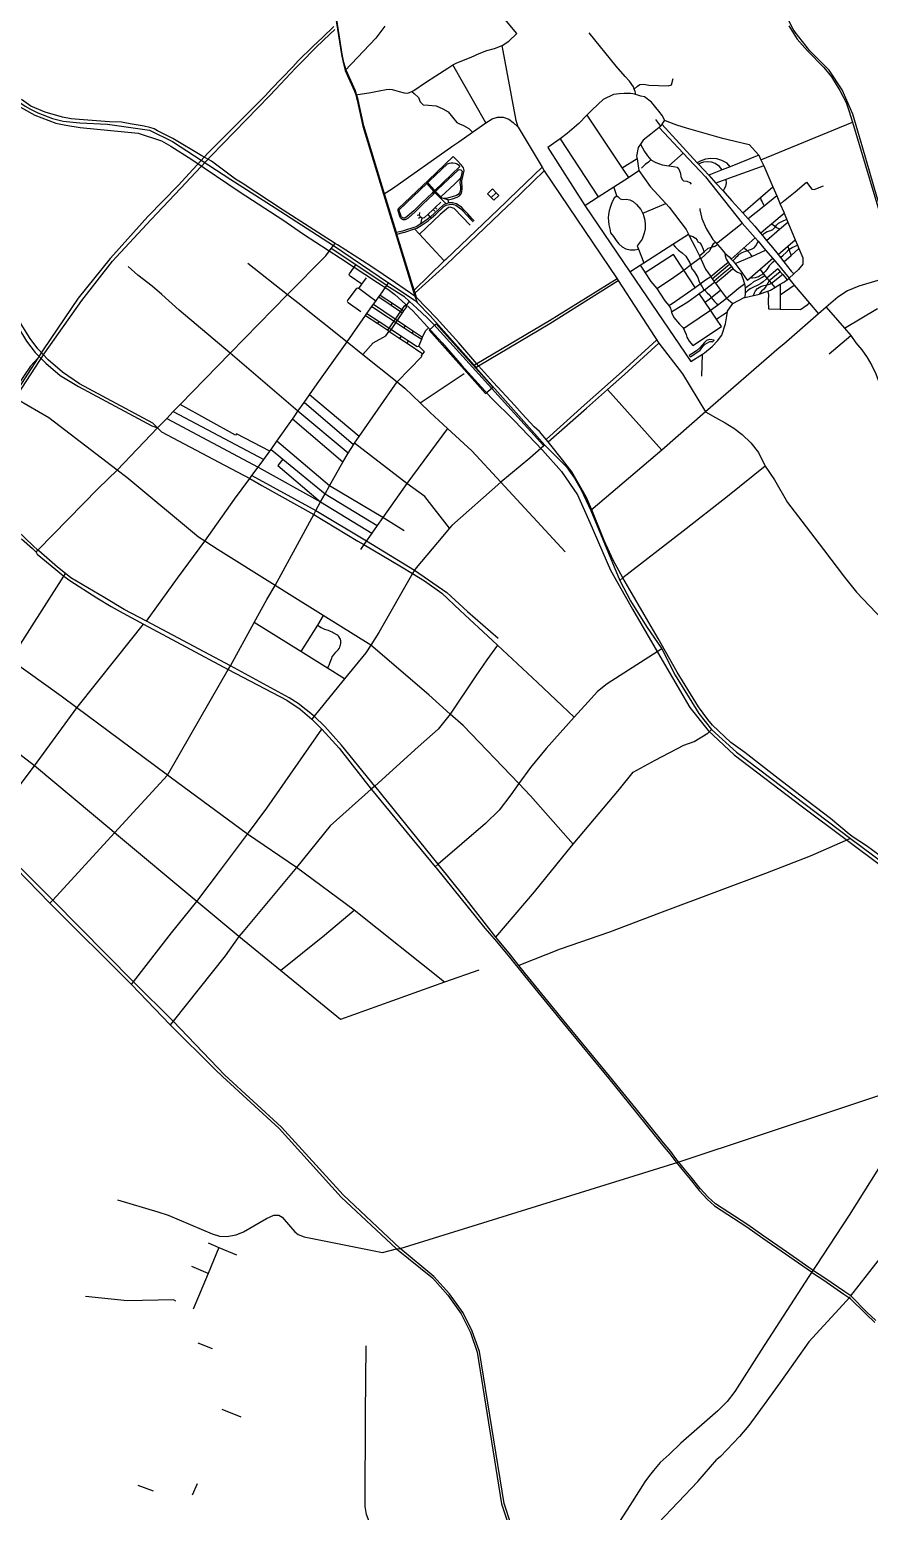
# Model space of a CAD drawing. Header units: millimetres. Extents: x 170 to 95391, y -643 to 69125.
# Drawn here: x 37062 to 41629, y 37328 to 45390 of the extents above; entities that cross this region are included whole.
import ezdxf

# ---------------------------------------------------------------- set-up
doc = ezdxf.new("R2010")
doc.units = ezdxf.units.MM
for name, color, linetype in [('railways', 4, 'Continuous'), ('roads_1', 1, 'Continuous'), ('roads_2', 2, 'Continuous'), ('roads_3', 3, 'Continuous'), ('water', 7, 'Continuous')]:
    doc.layers.add(name, color=color, linetype=linetype)

msp = doc.modelspace()

# ---------------------------------------------------------------- linework, layer by layer
at = {"layer": 'railways'}
for points in [[(36349.46, 45491.8), (36758.62, 45158.94), (36983.72, 44984.88), (37089.73, 44924.73), (37204.72, 44881.5), (37258.99, 44870.35), (37337.53, 44858.55)], [(37337.53, 44858.55), (37652.19, 44827.94), (37779.68, 44785.89), (37830.5, 44757.32), (37943.38, 44684.77), (38207.41, 44505.68), (38439.39, 44355.85)], [(38439.39, 44355.85), (38551.26, 44277.68), (38751.84, 44147.58), (38954.45, 44013.89), (39010.64, 43977.89), (39047.87, 43949.96), (39146.14, 43859.64), (39305.77, 43685.99), (39412.97, 43562.37), (39572.55, 43386.91), (39697.79, 43264.43), (39851.38, 43102.07), (39954.85, 42986.41), (40041.54, 42859.83), (40109.29, 42708.14), (40220.78, 42450.12), (40339.96, 42237.18), (40463.82, 42024.19), (40651.69, 41702.3), (40751.92, 41576.8), (40893.69, 41445.51), (41265.45, 41162.29), (41718.33, 40821.76)], [(39273.1, 43789.94), (39234.06, 43755.53), (39541.51, 43410.2), (39580.55, 43444.61), (39273.1, 43789.94)], [(41972.13, 39648.36), (41717.96, 39257.26), (41518.68, 38940.91), (41339.5, 38666.1)], [(41339.5, 38666.1), (41299.51, 38605.93)], [(41299.51, 38605.93), (41041.09, 38205.86), (40897.68, 37981.41), (40855.26, 37926.18), (40805.48, 37875.1), (40604.13, 37698.62), (40539.47, 37637.86), (40491.39, 37594.13), (40454.01, 37551.11)], [(40015.63, 36195.69), (39980.31, 36357.05), (39965.18, 36409.55), (39941.91, 36473.57), (39903.93, 36545.08), (39860.14, 36610.1), (39819.43, 36654.65), (39767.36, 36713.21), (39718.43, 36757.01), (39666.2, 36798.38), (39286.72, 37013.73), (39056.07, 37141.01), (38997.2, 37175.9), (38960.47, 37204.05), (38928.73, 37237.88), (38907.68, 37274.06), (38893.23, 37311), (38887.05, 37354.42), (38889.23, 37857.44), (38891.83, 38228.75)], [(40433.48, 37523.89), (40407.42, 37489.37), (40325.68, 37360.06), (40108.05, 37022.57), (40065.42, 36944.43), (40035.17, 36873.54), (40010.59, 36791.97), (39994.17, 36704.59)], [(40454.01, 37551.11), (40433.48, 37523.89)]]:
    msp.add_lwpolyline(points, dxfattribs=at)
at = {"layer": 'roads_1'}
for points in [[(38716.67, 45407.94), (38653.92, 45348.09), (38604.82, 45301.19), (38522.53, 45220.28)], [(38537.86, 45211.41), (38614.97, 45289.08), (38662.6, 45335.59), (38721.79, 45391.33)], [(38493.48, 45188.79), (38376.4, 45066.91)], [(38398.22, 45064.17), (38507.37, 45181)], [(38522.53, 45220.28), (38493.48, 45188.79)], [(38507.37, 45181), (38537.86, 45211.41)], [(38376.4, 45066.91), (38345.11, 45031.69)], [(38345.11, 45031.69), (38032.33, 44719.54)], [(38048.31, 44703.91), (38365.77, 45029.42)], [(38365.77, 45029.42), (38398.22, 45064.17)], [(38032.33, 44719.54), (37868.84, 44542.43)], [(37883.03, 44526.55), (38048.31, 44703.91)], [(37868.84, 44542.43), (37704.79, 44373.49), (37518.24, 44164.5)], [(37531.78, 44153.21), (37722.46, 44357.48), (37883.03, 44526.55)], [(37499.71, 44144.54), (37325.73, 43929.14), (37136.35, 43647.76)], [(37144.21, 43631.4), (37345.04, 43917.19), (37512.92, 44130.59)], [(37518.24, 44164.5), (37499.71, 44144.54)], [(37512.92, 44130.59), (37531.78, 44153.21)], [(37136.35, 43647.76), (37106.23, 43603.19)], [(37118.22, 43590.81), (37144.21, 43631.4)], [(37106.23, 43603.19), (37067.23, 43558.73), (37028.92, 43503.32), (36995.76, 43452.27), (36973.36, 43414.78)], [(37106.23, 43603.19), (36981.34, 43409.52)], [(36996.11, 43402.88), (37118.22, 43590.81)]]:
    msp.add_lwpolyline(points, dxfattribs=at)
at = {"layer": 'roads_2'}
for points in [[(41797.27, 44060.59), (41738.45, 44263.34), (41669.81, 44482.7), (41592.76, 44746.07), (41539.77, 44931.12), (41480.13, 45063.2), (41409.85, 45169.76), (41304.23, 45274.78), (41224.95, 45376.29), (41215.05, 45393.67), (41204.98, 45409.74), (41193.32, 45436.21), (41183.42, 45464.72), (41161.97, 45547.92), (41140.57, 45644.38), (41129.17, 45681.12), (41119.5, 45705.89), (41107.9, 45730.49), (41092.07, 45758.69), (41083.26, 45771.99), (41056.96, 45807.02), (40972.53, 45913.06), (40825.79, 46097.13), (40744.68, 46207.31)], [(36389.3, 45482.79), (36539.14, 45367.97), (36678.75, 45256.38), (36868.19, 45102.45), (36964.36, 45028.08), (37013.5, 44990.67), (37037.67, 44973.89), (37065.72, 44957.86), (37106.47, 44938), (37185.92, 44906.52), (37243.48, 44892.48), (37334.55, 44882.72), (37486.21, 44875.94), (37714.33, 44843.34), (37839.01, 44780.91), (38156.87, 44574.34), (38397.27, 44420.8), (38714.21, 44215.6), (39014.41, 44012.75)], [(41190.91, 45410.55), (41235.37, 45338.81), (41292.03, 45275.01), (41380.84, 45185.03), (41423.16, 45132.87), (41468.17, 45059.39), (41502.28, 44994.65), (41518.07, 44950.21), (41536.84, 44887.28), (41723.17, 44262.45)], [(41682.69, 40898.4), (41613.02, 40949.81), (41540.02, 40996.78), (41519.57, 41012.71), (41416.79, 41098.56), (41250.07, 41224.91), (41115.95, 41328.59), (40950.83, 41457.33), (40874.94, 41512.6), (40775.35, 41606.73), (40750.72, 41636.77), (40700.29, 41706.1), (40583.84, 41895.28), (40480.42, 42077.63), (40404.8, 42208.08), (40326.26, 42342.74), (40288.35, 42407.32), (40235.1, 42504.54), (40186.7, 42611.63), (40122.3, 42768.85), (40090.08, 42845.14), (40011.17, 42984), (39959.88, 43050.4), (39889.37, 43138.79), (39882.51, 43146.93), (39835.11, 43203.11), (39805.4, 43229.78), (39741.06, 43300.9), (39698.03, 43347.9), (39584.98, 43469.77), (39502.78, 43561.02), (39493.56, 43572.9), (39396.09, 43685.7), (39274.81, 43820.38), (39165.91, 43932.15), (39157.34, 43940), (39052.26, 44012.04), (38917.92, 44103.01), (38735.81, 44219.89), (38723.6, 44227.68), (38441.01, 44407.87), (38217.43, 44555.41), (38181.82, 44577.11), (38050.26, 44673.93), (37998.04, 44704.11), (37841.39, 44797.59), (37757.06, 44839.35), (37738.67, 44850.8), (37716.06, 44857.54), (37685.69, 44864.95), (37608.85, 44878.73), (37560.61, 44887.49), (37496.78, 44889.28), (37331.63, 44902.11), (37288.1, 44905.49), (37239.85, 44913.66), (37145.83, 44940.67), (37069.17, 44974.04), (37018.19, 45010.15)], [(41039.49, 44682.22), (41536.84, 44887.28)], [(41797.27, 44060.59), (41789.44, 44060.2), (41777.41, 44056.62), (41571.15, 43995.13), (41509.31, 43969.52), (41457.23, 43934.03), (41394.52, 43879.83), (41352.48, 43843.5), (41163.29, 43679.99)], [(39014.41, 44012.75), (39153.82, 43920.88), (39169.66, 43904.91), (39240.34, 43833.71), (39479.54, 43564.06), (39489.47, 43552.86), (39694.35, 43321.94), (39864.59, 43130.2), (39982.35, 43011.37), (40024.52, 42950.49), (40061.72, 42886.37), (40114.1, 42773.89), (40210.58, 42541.64), (40271.24, 42394.06), (40330.66, 42282.76), (40416.75, 42143.64), (40500.73, 42020.58), (40571.99, 41877.59), (40702.24, 41670.24), (40770.62, 41582.33), (40906.29, 41459.79), (41526.88, 40990.14), (42217.3, 40476.72)], [(41394.52, 43879.83), (41493.31, 43766.92), (41528.26, 43726.98), (41554.75, 43686.28), (41587.51, 43647.9), (41616.74, 43606.78), (41642.23, 43563.26), (41663.97, 43517.27), (41682.1, 43469.13), (41711.62, 43428.02), (41755.99, 43401.18), (41807.29, 43388.64), (41860.28, 43388.74), (41926.16, 43410.79), (41943.41, 43416.57)], [(41138.46, 43658.96), (40737.23, 43310.61), (40499.66, 43102.05), (40114.1, 42773.89)], [(41163.29, 43679.99), (41138.46, 43658.96)], [(40737.23, 43310.61), (40792.51, 43280.92), (40843.99, 43250.94), (40892, 43221.46), (40936.7, 43187.65), (40985.05, 43142.89), (41025.08, 43088.94), (41061.42, 43015.59), (41113.51, 42940.19), (41183.65, 42817.65), (41261.99, 42716.74), (41379.91, 42561.32), (41493.86, 42410.49), (41559.39, 42328.99), (41700.23, 42180.54)], [(41061.42, 43015.59), (40857.27, 42849.71), (40615.98, 42661.4), (40288.35, 42407.32), (40271.24, 42394.06)], [(39596.91, 40452), (39425.69, 40674.63), (39283.18, 40850.41), (38938.51, 41275.59), (38938.96, 41274.65), (38757.2, 41497.89), (38668.16, 41598.74), (38608.92, 41655.49), (38521.93, 41724.87), (38473.97, 41755.69), (38153.83, 41928.16), (37696.73, 42171.2), (37576.11, 42235.31), (37470.08, 42298.32), (37286.72, 42407.51), (37257.3, 42431.32), (37214.05, 42466.34), (37111.14, 42554.23), (37106.94, 42558.14), (37080.17, 42583.19), (36956.56, 42701.85)], [(37017.86, 42619.77), (37076.7, 42567.7), (37097.67, 42548.28), (37103.7, 42536.79), (37203.92, 42453.14), (37248.7, 42417.63), (37279.63, 42393.11), (37427.73, 42298.83), (37504.57, 42252.1), (37570.29, 42216.35), (37681.57, 42156.54), (38142.51, 41909.04), (38461.56, 41742.9), (38533.95, 41692.26), (38597.45, 41638.77), (38651.44, 41584.18), (38746.04, 41480.81), (38920.17, 41258.37), (38921.44, 41256.92), (39268.06, 40836.17), (39273.07, 40830.09), (39538.13, 40501.01), (39588.96, 40443.19)], [(36151.14, 41492.69), (36435.15, 41284.86), (36549.44, 41209.22), (36576.8, 41184.48), (36589.44, 41172.86), (36643.39, 41140.23), (36771.23, 41039.7), (36806.07, 41013.47), (37171.64, 40637.14), (37615.39, 40195.3), (37826.78, 39976.06), (38071.23, 39732.5)], [(38084.53, 39743.18), (37841.75, 39994.8), (37626.89, 40210.11), (37187.39, 40654.33), (36816.24, 41026.6), (36794.56, 41044.37), (36655.02, 41153.33), (36599.02, 41190.78), (36578.35, 41206.35), (36558.53, 41221.58), (36521.82, 41237.19), (36431.89, 41304.04), (36246.35, 41436.44), (36161.27, 41503.78)], [(41527.75, 38500.81), (41935.13, 39024.28), (42095.19, 39206.55), (42168.25, 39286.58), (42297.4, 39361.15), (42460.34, 39449.06), (42586.96, 39519.92), (42821.9, 39708.98), (42912.56, 39764.56), (43397.37, 40041.49), (43630.68, 40190.85), (43938.49, 40443.82), (44096.21, 40567.13)], [(39588.96, 40443.19), (39591.63, 40440.53)], [(39591.63, 40440.53), (39672.26, 40344.33), (39753.92, 40242.38), (39979.32, 39964.05), (40209.77, 39685.17), (40356.08, 39506.59), (40503.4, 39321.25), (40543.35, 39274.28), (40570.9, 39236.92), (40609.31, 39190.11), (40654.27, 39135.27), (40703.02, 39073.95), (40746.52, 39026.78), (40787.33, 38990.69), (40962.49, 38875.82), (41048.85, 38814.62), (41173.22, 38729.78), (41313.33, 38631), (41320.54, 38626.02), (41380.89, 38585.77), (41489.79, 38510.71), (41522.48, 38489.34), (41610.76, 38401.44), (41658.08, 38355.79)], [(41663.36, 38367.27), (41616.04, 38412.92), (41527.75, 38500.81), (41495.06, 38522.19), (41386.16, 38597.23), (41325.81, 38637.49), (41318.61, 38642.46), (41178.5, 38741.25), (41054.13, 38826.1), (40967.77, 38887.3), (40792.62, 39002.17), (40751.8, 39038.26), (40708.31, 39085.42), (40659.55, 39146.74), (40614.59, 39201.59), (40576.17, 39248.4), (40548.63, 39285.74), (40508.67, 39332.73), (40361.35, 39518.07), (40215.04, 39696.64), (39984.59, 39975.51), (39759.19, 40253.85), (39723.23, 40298.75), (39677.53, 40355.79), (39596.91, 40452)], [(38350.94, 38921.9), (38389.94, 38939.77), (38416.33, 38940.25), (38436, 38928.41), (38503.43, 38849.75), (38522.36, 38835.72), (38555.2, 38821.56), (38981.19, 38736.37), (39057.72, 38756.36), (39077.5, 38759.36), (40589.22, 39228.42), (42844.51, 39976.67)], [(38071.23, 39732.5), (38110.62, 39693.85)], [(38123.79, 39702.48), (38084.53, 39743.18)], [(38110.62, 39693.85), (38419, 39411.32), (38756.2, 39037.2), (39057.72, 38756.36), (39253.54, 38599.15), (39336.38, 38504.11), (39409.41, 38403.59), (39459.68, 38300.77), (39495.89, 38194.16), (39628.6, 37369.12), (39740.15, 37033.91), (39868.91, 36679.52), (40027.43, 36314.35), (40093.83, 36128.24), (40277.58, 35506.16), (40304.86, 35459.86), (40339.85, 35423.04), (40382.8, 35400.05)], [(40386.8, 35411.57), (40347.43, 35431.47), (40315.89, 35465.98), (40290.13, 35511.06), (40107.68, 36133.33), (40037.89, 36324.7), (39882.77, 36684.39), (39751.64, 37039.16), (39641.93, 37370.83), (39509.18, 38197.55), (39469.16, 38308.04), (39419.39, 38408.97), (39345.2, 38512.73), (39259.51, 38607.22), (39077.5, 38759.36), (38767.97, 39051.06), (38431.05, 39419.58), (38123.79, 39702.48)], [(37539.9, 39023.53), (37759.15, 38958.77), (37816.12, 38939.27), (38054.09, 38838.62), (38094.28, 38825.84), (38134.58, 38824.74), (38185.21, 38832.29), (38224.94, 38848.69), (38314.85, 38902.55)], [(38314.85, 38902.55), (38350.94, 38921.9)], [(41524.63, 38495.5), (41300.41, 38250.14), (41150.56, 38040.48), (41071.48, 37929.14), (40974.09, 37795.06), (40921.76, 37735), (40818.94, 37627.6)], [(40095.3, 36569.32), (40229.01, 36808.4), (40424.95, 37176.97), (40456.18, 37232.01), (40482.82, 37265.25), (40695.14, 37491.67), (40799.77, 37611.03)], [(40818.94, 37627.6), (40799.77, 37611.03)]]:
    msp.add_lwpolyline(points, dxfattribs=at)
at = {"layer": 'roads_3'}
for points in [[(38652.64, 45923.01), (38757.32, 45255.48), (38766.41, 45210.83), (38778.36, 45168.9), (38829.34, 45055.78), (38835.1, 45036.31), (38840.09, 45019.51)], [(38844.84, 45021.08), (38839.9, 45037.72), (38834.04, 45057.51), (38783.07, 45170.61), (38771.27, 45212), (38762.25, 45256.36), (38657.59, 45923.74)], [(37756.85, 43223.36), (37731.37, 43248.76), (37333.5, 43463.52), (37239.83, 43526.21), (37162.62, 43593.02), (37106.78, 43653.94), (37064.47, 43710.47), (37016.65, 43788.36), (36877.5, 44100.88), (36836.24, 44192.21), (36791.38, 44282.16), (36738.57, 44359.39), (36681.72, 44434.71), (36642.56, 44475.4), (36535.13, 44591.51), (36430.42, 44694.1), (36310.68, 44791.15), (35935.64, 45071.07), (35870.42, 45119.3), (35734.95, 45212.94), (35587.98, 45298.88), (35304.67, 45471.76)], [(35292.83, 45458.43), (35577.47, 45289.63), (35729.06, 45198.77), (35861.98, 45107.57), (35925.62, 45059.4), (36173.48, 44869.24), (36185.48, 44860.35), (36295.88, 44777.54), (36420.21, 44678.58), (36524.04, 44576.68), (36627.4, 44464.57), (36665.27, 44417.35), (36719.59, 44348.21), (36772.69, 44272.73), (36810.24, 44186.67), (36853.41, 44094.2), (36992.84, 43782.37), (37044.94, 43695.93), (37092.51, 43634.67), (37149.65, 43575.02), (37228.58, 43509.05), (37327.66, 43447.96), (37726.21, 43234.08), (37756.85, 43223.36)], [(38994.03, 45410.15), (38945.64, 45343.21), (38778.36, 45168.9)], [(39718.05, 44860.47), (39708.33, 44896.03), (39631.59, 45304.29), (39667.77, 45328.53), (39711.19, 45369.49), (39637.45, 45457.93)], [(40357.8, 45037.96), (40357.82, 45046.94), (40355.83, 45054.36), (40350.6, 45067.41), (40345.55, 45080.01), (40323.62, 45110.23), (40299.98, 45136.24), (40252.74, 45191.34), (40104.22, 45372.94)], [(38835.1, 45036.31), (38917.97, 45049.03), (38963.51, 45057.6), (39000.35, 45065.32), (39018.81, 45067.05), (39033.2, 45064.14), (39072.34, 45053.58), (39098.68, 45046.34), (39118.15, 45045.45), (39130.98, 45050.23), (39140.64, 45054.5), (39152.26, 45059.62), (39214.44, 45102.7), (39270.3, 45139.3), (39336.01, 45181.16), (39364.39, 45198.14), (39381.51, 45208.38), (39421.33, 45224.09), (39463.39, 45241.38), (39507.34, 45260.25), (39549.12, 45276.34), (39589.71, 45287.94), (39631.59, 45304.29)], [(39542.59, 44883.24), (39364.39, 45198.14)], [(40350.6, 45067.41), (40367.35, 45082.53), (40379.9, 45091.72), (40402.36, 45093.38), (40429.74, 45088.16), (40535.05, 45084.1), (40552.55, 45089.53), (40562.36, 45125.03)], [(38840.09, 45019.51), (38843.68, 45007.42)], [(38843.68, 45007.42), (38874.69, 44865.5), (38987.23, 44495.49)], [(38848.53, 45008.66), (38844.84, 45021.08)], [(39165.91, 43932.15), (39157.89, 43959.3), (39153.67, 43973.65), (39059.77, 44277.6), (39057.17, 44286.02), (38992.02, 44496.93), (38879.54, 44866.76), (38848.53, 45008.66)], [(39140.64, 45054.5), (39152.9, 45043.06), (39177.34, 45020.36), (39186.36, 44996.76), (39202.64, 44981.29), (39231.38, 44980.01), (39273.45, 44976.55), (39309.24, 44959.87), (39337.83, 44943.26), (39384.54, 44884.6), (39399.87, 44877.3), (39422.38, 44868.92), (39450.98, 44852.31), (39470.1, 44833.21)], [(40514.66, 44898.24), (40504.63, 44921.83), (40483.52, 44946.93), (40444, 44996.26), (40406.26, 45024.19), (40385.86, 45029.1), (40369.46, 45034.6), (40357.8, 45037.96), (40353.05, 45039.34), (40332.37, 45042.42), (40315.57, 45042.73), (40295.72, 45043.64), (40270.16, 45041.13), (40236.96, 45037.99), (40180.24, 45010.92), (40121.19, 44953.22), (40093.09, 44925), (40048.63, 44880.32), (39985.49, 44824.71), (39947.08, 44797.14), (39880.06, 44749.04), (40081.99, 44433.76), (40325.71, 44072.63), (40657.08, 43584.23), (40720.48, 43624.28), (40731.56, 43632.27), (40773.77, 43665.97)], [(39395.8, 44780.63), (39470.1, 44833.21), (39542.59, 44883.24), (39577.3, 44904.74), (39606.92, 44914.3), (39637.98, 44913.96), (39667.31, 44903.74), (39691.81, 44884.72), (39718.05, 44860.47), (39849.02, 44641.31), (39860.75, 44621.68), (40256.46, 44034.02), (40262.36, 44025.22), (40483.24, 43684.25), (40613.17, 43517.11), (40737.23, 43310.61)], [(40093.09, 44925), (40285.22, 44636.3), (40318.28, 44586.64)], [(40514.66, 44898.24), (40500.07, 44875.33), (40494.16, 44866.04), (40485.09, 44858.54), (40440.59, 44821.72), (40399.41, 44789.35), (40383.31, 44766.44), (40370.59, 44748.32)], [(40494.16, 44866.04), (40468.27, 44900.71)], [(40485.09, 44858.54), (40615.95, 44718.73), (40737.38, 44588.98), (40937.38, 44338.13), (41008.33, 44258.22), (41023.61, 44238.87), (41064.77, 44190.2), (41103.52, 44144.37), (41113.88, 44132.49), (41125.6, 44119.01), (41193.12, 44039)], [(40500.07, 44875.33), (40692.44, 44666.09), (40699.45, 44658.46), (40755.06, 44597.98), (40794.14, 44555.46), (40832.89, 44513.32), (40844.08, 44501.15), (40881.17, 44458.42), (40940.74, 44393.25), (40970.65, 44360.54), (41005.72, 44320.37), (41036.68, 44283.21), (41046.84, 44271.01), (41070.08, 44243.11), (41102.22, 44204.54), (41132.78, 44166.13), (41145.04, 44150.72), (41163.89, 44127.04), (41203.76, 44076.92), (41217.5, 44061.42)], [(40514.66, 44898.24), (40527.66, 44891.81), (40580.88, 44872.93), (40633.11, 44856.62), (40823.23, 44802.13), (40975.92, 44765.28), (41027.7, 44706.91)], [(38987.23, 44495.49), (39036.06, 44526.03), (39364.41, 44758.4)], [(39364.41, 44758.4), (39395.8, 44780.63)], [(39947.08, 44797.14), (40154.44, 44480.64)], [(40370.59, 44748.32), (40363.27, 44701.71)], [(40383.31, 44766.44), (40394.64, 44748.25), (40406.77, 44727.71), (40421.45, 44704.58), (40439.73, 44681.93), (40467.32, 44667.39), (40502.12, 44654.3), (40537.49, 44648.87), (40564.16, 44646.58), (40583.64, 44642.31), (40595.32, 44627.39), (40601.31, 44608.43), (40604.21, 44589.51), (40612.79, 44573.59), (40618.39, 44568.43), (40636.34, 44565.21), (40652.7, 44557.9), (40660.33, 44550.17)], [(39341.58, 44447.43), (39338.92, 44464.45), (39362.45, 44470.63), (39387.94, 44478.43), (39400.27, 44486.79), (39408, 44497.73), (39413.03, 44509.29), (39415.11, 44524.3), (39414.64, 44537.39), (39411.98, 44557.19), (39412.86, 44571.47), (39418.43, 44591.5), (39425.6, 44624.16), (39421.26, 44638.63), (39411.36, 44652.7), (39386.49, 44679.11), (39365.61, 44699.82), (39231.97, 44572.22), (39068.05, 44416.37), (39065.05, 44412.4), (39064.99, 44405.56), (39074.62, 44372.18), (39077.32, 44367.43), (39083.61, 44361.38), (39091.4, 44357.94), (39106.4, 44356.96), (39122.25, 44367.22), (39159.27, 44399.3), (39201.09, 44439.94), (39257.83, 44495.79), (39265.3, 44503.5), (39269.84, 44510.26), (39280.25, 44521.14), (39393.44, 44627.91), (39398.5, 44629.31), (39407.37, 44627.96), (39414.07, 44620.96), (39408.71, 44593.89), (39405.62, 44582.77), (39402.94, 44573.11), (39401.94, 44556.84), (39404.66, 44536.55), (39405.09, 44524.8), (39403.31, 44512), (39399.23, 44502.63), (39393.14, 44494), (39383.55, 44487.5), (39359.7, 44480.21), (39327.66, 44471.79), (39305.37, 44472.63)], [(39088.25, 44367.67), (39084.27, 44371.58), (39081.76, 44375.21), (39072, 44406.51), (39072.03, 44410.05), (39073.3, 44411.72), (39221.78, 44552.89), (39227.32, 44558.16), (39236.81, 44567.18), (39335.32, 44659.45), (39346, 44663.76), (39355.01, 44666.21), (39365.91, 44666.63), (39376.77, 44664.64), (39386.56, 44660.55), (39394.44, 44654.27), (39400.19, 44648.21), (39401.93, 44646.11), (39265.14, 44515.55), (39258.84, 44510.83), (39250.51, 44501.36), (39193.79, 44445.55), (39152.18, 44405.1), (39115.86, 44373.64), (39103.23, 44365.46), (39093.27, 44365.48), (39088.25, 44367.67)], [(40365.48, 44688.19), (40285.22, 44636.3)], [(40363.27, 44701.71), (40365.48, 44688.19), (40375.92, 44623.94), (40436.74, 44537.55), (40522.75, 44444.42), (40540.46, 44425.24), (40631.77, 44302.82), (40644.81, 44278.12), (40649.61, 44269.06), (40682.24, 44207.32), (40704.57, 44158.93), (40709.56, 44148.11), (40712, 44142.83), (40737.63, 44087.27), (40766.47, 44046.66), (40774.49, 44035.36), (40783.52, 44022.67), (40787.32, 44017.34), (40792.12, 44010.57), (40819.79, 43973.48), (40852.39, 43929.78)], [(40427.29, 44669.28), (40409.21, 44656.68)], [(40439.73, 44681.93), (40427.29, 44669.28)], [(40537.49, 44648.87), (40615.95, 44718.73)], [(40871.33, 44644.44), (40855.97, 44664), (40827.07, 44678.96), (40798.64, 44687.63), (40765.93, 44690.02), (40736.86, 44685.56), (40709.32, 44674.78), (40692.44, 44666.09)], [(40828.31, 44627.25), (40814.09, 44644.94), (40789.43, 44661.98), (40769.97, 44668.98), (40749.94, 44671.79), (40726.69, 44669.89), (40709.74, 44663.74), (40699.45, 44658.46)], [(41027.7, 44706.91), (40871.33, 44644.44), (40828.31, 44627.25), (40755.06, 44597.98)], [(41027.7, 44706.91), (41039.49, 44682.22), (41055.41, 44648.94), (41104.35, 44534.7), (41125.49, 44485.36), (41144.3, 44441.45), (41163.52, 44396.6), (41165.47, 44391.88), (41185.74, 44343.32), (41225.72, 44247.46), (41237.99, 44218.05), (41245.46, 44200.12), (41267.04, 44148.38), (41267.24, 44113.65), (41242.85, 44084.74), (41217.5, 44061.42), (41193.12, 44039), (41190.04, 44036.17)], [(39849.02, 44641.31), (39669.34, 44469.55)], [(39680.45, 44448.92), (39860.75, 44621.68)], [(40081.99, 44433.76), (40154.44, 44480.64), (40238.73, 44535.18), (40318.28, 44586.64), (40375.92, 44623.94)], [(40409.21, 44656.68), (40389, 44636.42)], [(41055.41, 44648.94), (40848.1, 44574.77), (40794.14, 44555.46)], [(39221.78, 44552.89), (39258.84, 44510.83), (39265.3, 44503.5), (39326.65, 44442.87)], [(39338.92, 44464.45), (39305.37, 44472.63), (39297.92, 44479.99), (39288.34, 44489.44), (39269.84, 44510.26), (39265.14, 44515.55), (39233.88, 44550.73), (39227.32, 44558.16)], [(39297.92, 44479.99), (39372.19, 44549.08), (39405.62, 44582.77)], [(39571.88, 44476.93), (39552.29, 44497.17), (39579.67, 44523.41), (39599.09, 44503.36)], [(39599.09, 44503.36), (39571.88, 44476.93)], [(39599.09, 44503.36), (39613.65, 44488.3), (39586.27, 44462.06), (39571.88, 44476.93)], [(40256.25, 44486.42), (40238.73, 44535.18)], [(40848.1, 44574.77), (40849.71, 44556.9), (40846.89, 44536.44), (40837.77, 44520.24), (40832.89, 44513.32)], [(40940.74, 44393.25), (41037.05, 44476.51), (41104.35, 44534.7)], [(41144.3, 44441.45), (41162.43, 44457.94), (41226.04, 44508.45), (41286.57, 44560.02)], [(41286.57, 44560.02), (41316.72, 44522.65), (41329.17, 44520.05), (41378.6, 44540.7)], [(38987.23, 44495.49), (39148.44, 43969.07), (39157.34, 43940), (39169.66, 43904.91)], [(39480.23, 44350.71), (39468.9, 44361.17), (39444.44, 44387.74), (39425.49, 44408.75), (39413.21, 44422.3), (39383.26, 44443.16), (39361.93, 44448.08), (39341.58, 44447.43), (39326.65, 44442.87), (39324.3, 44442.16), (39310.17, 44435.03), (39266.01, 44392.94), (39239.79, 44370.26), (39224.77, 44357.27), (39192.9, 44335.65), (39189.89, 44333.83), (39164.08, 44318.29), (39152.12, 44314.3), (39100.27, 44296.95), (39090.51, 44294.36), (39057.17, 44286.02)], [(39059.77, 44277.6), (39092.61, 44286.68), (39102.57, 44289.33), (39154.68, 44306.75), (39167.46, 44311.02), (39197.23, 44328.95), (39229.67, 44350.95), (39245.07, 44364.27), (39271.41, 44387.06), (39314.84, 44428.46), (39327.31, 44434.74), (39342.9, 44439.51), (39361.14, 44440.08), (39379.94, 44435.74), (39407.87, 44416.3), (39419.56, 44403.4), (39438.5, 44382.4), (39463.22, 44355.55), (39474.78, 44344.88)], [(39651.29, 44452.3), (39324.74, 44140.16), (39316.58, 44132.23), (39153.67, 43973.65), (39148.44, 43969.07)], [(39157.89, 43959.3), (39327.19, 44110.46), (39663.39, 44432.58)], [(39458.4, 44326.12), (39371.34, 44417.95), (39359.7, 44421.34), (39348.97, 44423.81), (39339.39, 44423.01), (39294.18, 44384.46), (39182.19, 44277.09)], [(39197.56, 44365.13), (39209.85, 44367.76), (39228.39, 44383.78), (39256.98, 44412.13), (39268.08, 44423.6), (39298.14, 44451.3)], [(39268.08, 44423.6), (39277.08, 44413.21)], [(39669.34, 44469.55), (39651.29, 44452.3)], [(39663.39, 44432.58), (39680.45, 44448.92)], [(40256.25, 44486.42), (40241.34, 44472.58), (40232.24, 44456.34), (40224.57, 44439.37), (40218.39, 44421.82), (40213.75, 44403.8), (40210.65, 44385.47), (40209.15, 44366.91), (40209.24, 44348.29), (40211.07, 44328.25), (40217.11, 44307.14), (40221.89, 44285.7), (40236.44, 44264.74), (40251.26, 44243.94), (40265.45, 44224.52), (40283.75, 44208.87), (40305.19, 44197.83), (40328.6, 44192.01), (40352.75, 44191.72), (40373.47, 44196.41)], [(40256.25, 44486.42), (40263.16, 44480.38), (40273.77, 44470.56), (40287.05, 44466.46), (40306.64, 44468.68), (40325.98, 44464.82), (40343.74, 44454.95), (40363.31, 44438.59), (40385.88, 44411.19), (40395.56, 44394.28), (40396.61, 44391.08), (40402.14, 44374.26), (40407.73, 44353.34), (40410.12, 44330.88), (40408.94, 44306.86), (40404.93, 44283.34), (40392.87, 44250.3), (40366.31, 44214.61)], [(40396.61, 44391.08), (40522.75, 44444.42)], [(41125.49, 44485.36), (41056.69, 44429.9), (40970.65, 44360.54)], [(41037.05, 44476.51), (41038.66, 44464.93), (41045.19, 44453.68), (41052.21, 44441.03), (41056.69, 44429.9)], [(39182.28, 44381.06), (39169.79, 44379.7)], [(39187.24, 44369.65), (39177.46, 44363.42)], [(39189.89, 44333.83), (39197.56, 44365.13), (39187.24, 44369.65), (39182.28, 44381.06), (39184.95, 44396.38)], [(39228.39, 44383.78), (39239.79, 44370.26), (39245.07, 44364.27)], [(39256.98, 44412.13), (39265.14, 44403)], [(40707.26, 44418.1), (40706.67, 44409.42), (40718.05, 44362.83), (40741.69, 44308.97), (40778.13, 44249.37), (40791.69, 44234.4), (40798.08, 44227.33), (40802.76, 44222.17), (40828.96, 44193.22), (40842.9, 44173.93), (40865.58, 44154.07), (40877.09, 44141.51), (40885.79, 44132.03), (40899.13, 44117.48), (40929.57, 44076.33), (40959.98, 44033.14), (40965.9, 44026.06)], [(41036.68, 44283.21), (41065.68, 44309.1), (41096.33, 44334.65), (41143.29, 44373.79), (41165.47, 44391.88)], [(41046.84, 44271.01), (41051, 44275.51), (41058.26, 44282.6), (41073.74, 44292.17), (41092.8, 44298.13), (41103.63, 44303.14), (41116.06, 44315.29), (41123.86, 44326.45), (41134.74, 44338.1), (41159.5, 44350.65), (41172.38, 44355.64), (41177.55, 44358.16)], [(41070.08, 44243.11), (41140.92, 44304.49), (41185.74, 44343.32)], [(39154.68, 44306.75), (39182.19, 44277.09), (39316.58, 44132.23)], [(40325.71, 44072.63), (40381.49, 44108.55), (40402.65, 44122.18), (40560.62, 44223.9), (40644.81, 44278.12)], [(40649.61, 44269.06), (40658.57, 44268.36), (40668.29, 44264.69), (40683.61, 44255.36), (40692.24, 44245.06), (40696.79, 44236.33), (40706.49, 44230.62), (40714.63, 44221.35), (40719.64, 44208.54), (40724.15, 44196.24), (40726.63, 44186.5), (40732.69, 44182.95)], [(40798.08, 44227.33), (40937.38, 44338.13)], [(41096.33, 44334.65), (41100.8, 44331.77), (41113.04, 44322.46), (41124.25, 44313.16), (41137.54, 44306.4), (41140.92, 44304.49)], [(37097.67, 42548.28), (37106.94, 42558.14), (37434.43, 42893.17), (37537.75, 42993.29), (37756.85, 43223.36), (37807.47, 43275.55), (37842.95, 43312.13), (37880.75, 43351.1), (38152.07, 43630.81), (38463.79, 43950.14), (38672.07, 44160.22), (38701.62, 44198.72), (38714.21, 44215.6), (38723.6, 44227.68)], [(38908.67, 44061.79), (38782.41, 44146.4), (38701.62, 44198.72)], [(40366.31, 44214.61), (40373.47, 44196.41), (40402.65, 44122.18)], [(40560.62, 44223.9), (40571.87, 44208.33), (40590.69, 44190.28), (40611.62, 44176.29), (40630.46, 44158.24), (40642.09, 44139.22), (40651.69, 44121.77), (40656.73, 44111.5), (40664.23, 44089.47), (40675.4, 44075.07), (40686.03, 44059.13), (40695.64, 44042.19), (40701.62, 44023.22), (40708.67, 44007.83), (40718.79, 43991.9), (40726.89, 43978.04), (40732.51, 43975.43), (40746.22, 43958.95), (40761.5, 43945.01), (40769.1, 43933.2), (40787.38, 43911.06), (40798.07, 43900.24), (40803.3, 43891.94)], [(40704.57, 44158.93), (40732.69, 44182.95), (40751.22, 44198.78)], [(40712, 44142.83), (40761.92, 44188.72)], [(40776.85, 44221.79), (40772.65, 44211.61), (40767.77, 44205.46), (40762.31, 44203.03), (40751.22, 44198.78)], [(40786.5, 44209.7), (40780.59, 44209.25), (40774.67, 44207.5), (40768.99, 44204.24), (40765.61, 44199.67), (40762.99, 44194.08), (40761.92, 44188.72)], [(40767.77, 44205.46), (40768.99, 44204.24)], [(40791.69, 44234.4), (40776.85, 44221.79)], [(40786.5, 44209.7), (40802.76, 44222.17)], [(40877.09, 44141.51), (41008.33, 44258.22)], [(40885.79, 44132.03), (40900.17, 44146.34), (40907.17, 44153.94), (40913.12, 44159.76), (40920.39, 44168.63), (40937.93, 44177.93), (40955.64, 44184.58), (40987.89, 44195.1), (41003.12, 44203.91), (41012.19, 44214.04), (41017.96, 44226.25), (41023.61, 44238.87)], [(40899.13, 44117.48), (40988.81, 44156.85), (41064.77, 44190.2)], [(40947.92, 44203.9), (40951.74, 44200.28), (40958.37, 44194.6), (40970.59, 44184.02), (40979.49, 44174.75), (40986.31, 44162.42), (40988.81, 44156.85)], [(41132.78, 44166.13), (41185.98, 44212.69), (41225.72, 44247.46)], [(41145.04, 44150.72), (41160.96, 44162.71), (41177.04, 44177.83), (41191.13, 44193.74), (41209.91, 44205.26), (41237.99, 44218.05)], [(41163.89, 44127.04), (41203.08, 44162.15), (41245.46, 44200.12)], [(41185.98, 44212.69), (41191.13, 44193.74), (41203.08, 44162.15)], [(38794.52, 43085.41), (38521.14, 43314.79), (38152.07, 43630.81), (37875.2, 43864.89), (37781.77, 43949.09), (37727.72, 43995.55), (37649.45, 44053.88), (37597.87, 44102.14)], [(38248.6, 44118.99), (38463.79, 43950.14)], [(38944.52, 43913.76), (38910.66, 43938.16), (38852.16, 43981.37), (38868.48, 44005.2), (38804.38, 44048.77), (38800.73, 44053.15), (38800.06, 44057.78), (38801.78, 44061.65), (38835.32, 44109.92)], [(40381.49, 44108.55), (40403.78, 44076), (40409.25, 44067.52), (40440.24, 44019.47), (40473.78, 43981.1), (40516.83, 43915.3), (40537.46, 43888.68), (40547.53, 43875.69), (40552.79, 43852.81), (40553.95, 43847.79), (40566.32, 43824.94), (40596.53, 43787.12), (40614.86, 43769.82), (40618.39, 43763.66), (40631.97, 43731.35), (40635.43, 43717.27), (40649.1, 43694.92), (40668.41, 43671.99)], [(40620.59, 44081.18), (40563.58, 44167.38), (40409.25, 44067.52)], [(40473.78, 43981.1), (40477.93, 43985.92), (40547.15, 44031.26), (40620.59, 44081.18), (40656.73, 44111.5), (40709.56, 44148.11)], [(40811.44, 44085.37), (40860.17, 44124.48)], [(40823.03, 44076.02), (40869.07, 44114.18)], [(40834.22, 44065.19), (40878.45, 44101.83)], [(40842.9, 44173.93), (40845.09, 44159.62), (40850.83, 44141.67), (40860.17, 44124.48), (40869.07, 44114.18), (40878.45, 44101.83), (40886.31, 44090.27), (40900.06, 44078.9), (40912.57, 44070.36), (40929.19, 44063.57), (40940.24, 44036.39), (40948.5, 44012.55), (40949.4, 44007.48), (40952.9, 43987.74), (40953.12, 43981.08), (40953.7, 43963.46), (40953.46, 43957.33), (40952.51, 43933.63)], [(41103.52, 44144.37), (40965.9, 44026.06)], [(41113.88, 44132.49), (41100.7, 44121.28), (41093.2, 44114.96), (41084.13, 44106.1), (41077.87, 44095.43), (41071.37, 44086.03), (41062.54, 44074.36), (41057.46, 44068.86), (41051.46, 44064.13)], [(38868.48, 44005.2), (38893.76, 44039.64)], [(39003.96, 43997.94), (38908.67, 44061.79)], [(40256.46, 44034.02), (39888.55, 43806.61), (39493.56, 43572.9), (39479.54, 43564.06)], [(39489.47, 43552.86), (39502.78, 43561.02), (39890.41, 43791.5), (40262.36, 44025.22)], [(40537.46, 43888.68), (40555.92, 43901.24), (40597.57, 43929.64), (40681.28, 43988.15), (40708.67, 44007.83), (40737.62, 44029.03), (40766.47, 44046.66)], [(40681.28, 43988.15), (40620.59, 44081.18)], [(40766.47, 44046.66), (40811.44, 44085.37)], [(40774.49, 44035.36), (40823.03, 44076.02)], [(40783.52, 44022.67), (40834.22, 44065.19)], [(40792.12, 44010.57), (40844.39, 44053.86)], [(40844.39, 44053.86), (40886.31, 44090.27)], [(40886.38, 43899.95), (40947.77, 43932.6), (40952.51, 43933.63), (40999.57, 43943.88), (41024.43, 43949.28), (41030.33, 43951.4), (41076.3, 43967.96), (41090.88, 43973.2), (41113.93, 43987.02), (41143.66, 44004.77), (41167.29, 44019.01), (41180.89, 44029.27), (41181.87, 44030), (41190.04, 44036.17)], [(41061.22, 44051.66), (41046.33, 44042.07), (41022.84, 44028.49), (40999.63, 44017.45), (40981.54, 44004.08), (40966.03, 43992.47), (40953.12, 43981.08)], [(41071.83, 44038.9), (41067.81, 44032.93), (41050.73, 44018.53), (41038.32, 44008.68), (41018.47, 43999.15), (40999.38, 43989.61), (40980.81, 43980.07), (40966.57, 43969.36), (40953.46, 43957.33)], [(40983.98, 44041.26), (40988.55, 44040.55), (40993.17, 44040.51), (41009.1, 44042.66), (41025.58, 44047.36), (41037.45, 44053.9), (41045.96, 44058.67), (41051.46, 44064.13)], [(41084.5, 44023.63), (41077.37, 44011.9), (41071.63, 44001.48), (41062.26, 43987.51), (41055.51, 43978.63), (41042.57, 43967.76), (41030.33, 43951.4)], [(41034.91, 44085.09), (41038.45, 44080.71), (41051.46, 44064.13), (41061.22, 44051.66), (41071.83, 44038.9), (41084.5, 44023.63), (41096.24, 44008.43), (41113.93, 43987.02)], [(41131.45, 44088.59), (41071.83, 44038.9)], [(41144.41, 44073.52), (41084.5, 44023.63)], [(41158.21, 44057.49), (41096.24, 44008.43)], [(41131.45, 44088.59), (41144.41, 44073.52), (41158.21, 44057.49), (41181.87, 44030)], [(41190.04, 44036.17), (41219.75, 44000.92), (41303.26, 43901.86), (41352.48, 43843.5)], [(38463.79, 43950.14), (38521.42, 43904.92), (38788.23, 43692.37)], [(38788.23, 43692.37), (38889.14, 43835.31), (38896.45, 43845.65), (38923.65, 43884.19), (38932.37, 43896.55), (38944.52, 43913.76), (38960.36, 43936.19), (38967.49, 43946.29), (39003.96, 43997.94), (39014.41, 44012.75)], [(38852.16, 43981.37), (38848.82, 43982.83), (38844.58, 43983.31), (38840.43, 43982.01), (38836.95, 43979.71), (38792.45, 43920.94), (38789.97, 43917.23), (38789.27, 43912.9), (38791.12, 43909.11), (38794.22, 43906.36), (38863.27, 43857.57)], [(38967.49, 43946.29), (39034.61, 43901.44), (39096.85, 43859.86)], [(39003.96, 43997.94), (39096.38, 43940.24), (39128.55, 43910.44), (39167.48, 43874.35), (39224.75, 43823.02), (39260.36, 43785.99), (39609.8, 43398.95), (39858.72, 43125.71)], [(40552.79, 43852.81), (40558.41, 43857.97), (40641.04, 43909.84), (40700.98, 43953.23), (40703.11, 43954.73), (40732.51, 43975.43), (40787.32, 44017.34)], [(40764.87, 43863.24), (40703.11, 43954.73)], [(40737.07, 43908.54), (40758.41, 43924.56), (40819.79, 43973.48)], [(40852.39, 43929.78), (40893.11, 43963.75)], [(40893.11, 43963.75), (40916.91, 43983.21), (40949.4, 44007.48)], [(40999.57, 43943.88), (41003.47, 43958.66), (41010.5, 43969.58), (41021.14, 43982.26), (41038.44, 43993.35), (41054.65, 43997.55), (41071.63, 44001.48), (41085.52, 44004.67), (41096.24, 44008.43)], [(41303.26, 43901.86), (41290.19, 43890.86), (41255.15, 43866.08), (41143.53, 43866.87), (41082.06, 43869.71), (41081.05, 43914.78), (41081.49, 43950.04), (41076.3, 43967.96)], [(41143.66, 44004.77), (41143.1, 43948.21), (41143.53, 43866.87)], [(41143.1, 43948.21), (41219.75, 44000.92)], [(38923.65, 43884.19), (39099.55, 43768.16), (39142.83, 43739.61), (39194.15, 43705.76)], [(38932.37, 43896.55), (39106.8, 43778.75), (39149.93, 43749.63), (39198.8, 43716.62)], [(38960.36, 43936.19), (39027.57, 43891.62), (39090.32, 43850.01)], [(39009.99, 43754.46), (39102.43, 43889.71)], [(39021.61, 43746.69), (39090.32, 43850.01), (39096.85, 43859.86), (39112.45, 43882.87)], [(39027.57, 43891.62), (39034.61, 43901.44)], [(39112.45, 43882.87), (39107.42, 43886.31), (39102.43, 43889.71)], [(39107.42, 43886.31), (39128.55, 43910.44)], [(40618.39, 43763.66), (40640.79, 43781.14), (40702.88, 43822.93), (40764.87, 43863.24), (40803.3, 43891.94), (40826.38, 43909.18), (40852.39, 43929.78)], [(40824.75, 43775.36), (40797.12, 43815.91), (40764.87, 43863.24)], [(40802.75, 43696.61), (40825.78, 43728.83), (40845.84, 43788.93), (40857.16, 43854.81), (40857.76, 43858.31), (40886.38, 43899.95)], [(40852.39, 43929.78), (40886.38, 43899.95)], [(41493.31, 43766.92), (41673.19, 43873.99)], [(38889.14, 43835.31), (38955.84, 43790.69), (39009.99, 43754.46), (39017.58, 43749.38), (39021.61, 43746.69), (39075.63, 43710.55), (39114.58, 43684.49), (39200.2, 43627.22)], [(38896.45, 43845.65), (38963.27, 43801.67), (39083.68, 43722.42), (39123.09, 43696.48), (39169.9, 43665.67), (39178.01, 43667.97)], [(38955.84, 43790.69), (38963.27, 43801.67)], [(39099.55, 43768.16), (39106.8, 43778.75)], [(40797.12, 43815.91), (40811, 43824.57)], [(40811, 43824.57), (40831.22, 43838.02)], [(40831.22, 43838.02), (40857.16, 43854.81)], [(38874.04, 43623.52), (38930.92, 43686.84), (38998.77, 43723.75), (39017.58, 43749.38)], [(39060.73, 43473.76), (39194.12, 43611.5), (39192.57, 43617.8), (39200.2, 43627.22), (39208.65, 43637.79), (39178.01, 43667.97), (39194.15, 43705.76), (39198.8, 43716.62), (39214.06, 43752.34), (39227.41, 43764.23)], [(39075.63, 43710.55), (39083.68, 43722.42)], [(39114.58, 43684.49), (39123.09, 43696.48)], [(39142.83, 43739.61), (39149.93, 43749.63)], [(40471.81, 43700.11), (40285.05, 43529.63), (40078.32, 43346.49), (39872.91, 43162.17)], [(40668.41, 43671.99), (40824.75, 43775.36)], [(40773.77, 43665.97), (40802.75, 43696.61)], [(41409.98, 43626.94), (41528.26, 43726.98)], [(37696.73, 42171.2), (37866.93, 42405.25), (38014.67, 42606.8), (38176.37, 42836.64), (38259.92, 42948.98), (38270.98, 42964.01), (38304.57, 43009.65), (38335.07, 43051.08), (38368.18, 43096.07), (38375.41, 43105.89), (38407.09, 43151.37), (38490.78, 43271.5), (38499.91, 43284.61), (38521.14, 43314.79), (38554.12, 43361.68), (38583.25, 43403.08), (38625.87, 43463.67), (38788.23, 43692.37)], [(38788.23, 43692.37), (38874.04, 43623.52), (39060.73, 43473.76)], [(39882.51, 43146.93), (40090.39, 43331.22), (40204.38, 43432.4), (40297.11, 43514.37), (40483.24, 43684.25)], [(40717.37, 43504.62), (40720.48, 43624.28)], [(38828.16, 43140.58), (38853.94, 43177.51), (39060.73, 43473.76)], [(39060.73, 43473.76), (39103.06, 43439.81), (39185.96, 43359.88), (39240.29, 43307.49), (39335.41, 43220.22), (39467.57, 43099), (39625.16, 42928.89), (39975.35, 42549.73)], [(39185.96, 43359.88), (39425.74, 43519.48)], [(38917.57, 42041.04), (38658.62, 42202.85), (38474.63, 42317.82), (38396.42, 42366.81), (38088, 42560.01), (38014.67, 42606.8), (37980.59, 42628.56), (37590.64, 42952.84), (37537.75, 42993.29), (37166.29, 43277.44), (36998.54, 43375.75), (36928.09, 43420.81)], [(38853.94, 43177.51), (38583.25, 43403.08)], [(40499.66, 43102.05), (40204.38, 43432.4)], [(37842.95, 43312.13), (38335.07, 43051.08)], [(38368.18, 43096.07), (38186.6, 43190.42), (38182.22, 43183.1), (37880.75, 43351.1)], [(38822.7, 43131.63), (38554.12, 43361.68)], [(37756.85, 43223.36), (37779.09, 43201.55), (38090.05, 43037.71), (38259.92, 42948.98), (38324.03, 42909.8), (38606.67, 42753.12), (38847.66, 42608.07), (38879.16, 42589.46), (39084.95, 42467.76), (39143.57, 42431.37), (39209.15, 42390.64), (39304.41, 42323.49), (39403.08, 42230.58), (39578.94, 42066.8), (39606.57, 42041.99), (39824.6, 41838.76), (40024.28, 41649.54)], [(37807.47, 43275.55), (38304.57, 43009.65)], [(38764.77, 43036.63), (38490.78, 43271.5)], [(39335.41, 43220.22), (39112.88, 42921.21), (38981.92, 42735.31), (38951.44, 42692.06), (38922.82, 42651.43), (38893.47, 42609.76), (38879.16, 42589.46), (38861.02, 42561.23)], [(37171.64, 40637.14), (37187.39, 40654.33), (37523.34, 41020.95), (37812.44, 41334.14), (37939.31, 41556.1), (38142.51, 41909.04), (38153.83, 41928.16), (38283.29, 42164.45), (38351.72, 42289.36), (38396.42, 42366.81), (38606.67, 42753.12), (38618.13, 42773.86), (38644.33, 42821.24), (38668.82, 42865.55), (38692.85, 42909.01), (38750.06, 43012.5), (38764.77, 43036.63), (38794.52, 43085.41), (38822.7, 43131.63), (38828.16, 43140.58)], [(39099.55, 42664.03), (38981.92, 42735.31), (38692.85, 42909.01), (38407.09, 43151.37)], [(39346.07, 42678.82), (39211.23, 42850.99), (39112.88, 42921.21), (38828.16, 43140.58)], [(38375.41, 43105.89), (38439.3, 43053.56), (38668.82, 42865.55), (38951.44, 42692.06)], [(38439.3, 43053.56), (38411.79, 43018.32), (38644.33, 42821.24)], [(39864.59, 43130.2), (39858.72, 43125.71), (39782.37, 43058.66), (39625.16, 42928.89), (39357.69, 42692.95), (39346.07, 42678.82), (39281.03, 42599.64)], [(38304.57, 43009.65), (38644.33, 42821.24), (38922.82, 42651.43)], [(38270.98, 42964.01), (38618.13, 42773.86), (38893.47, 42609.76), (39155.41, 42449.08), (39330.89, 42328.72), (39443.16, 42225.43), (39610.94, 42079.73)], [(39281.03, 42599.64), (39164.53, 42462.72), (39155.41, 42449.08), (39143.57, 42431.37), (38961.87, 42110.29), (38917.57, 42041.04), (38891.15, 41999.72), (38774.8, 41858.05), (38718.69, 41789.75), (38608.92, 41655.49), (38597.45, 41638.77)], [(39504.38, 40272.22), (39318.65, 40207.49), (38752.87, 40004.98), (38425.8, 40271.07), (38200.41, 40456.35), (37970.7, 40646.41), (37523.34, 41020.95), (37508.27, 41033.57), (37087.48, 41384.94), (36960.99, 41482.21), (36908.67, 41561.91), (36877.93, 41690.99), (36885.35, 41788.99), (36957.12, 41960.91), (37248.7, 42417.63), (37257.3, 42431.32)], [(38774.8, 41858.05), (38681.36, 41916.38), (38536.96, 42006.32), (38283.29, 42164.45)], [(38658.62, 42202.85), (38627.15, 42150.3), (38536.96, 42006.32)], [(36806.07, 41013.47), (36816.24, 41026.6), (37087.48, 41384.94), (37318.49, 41700.64), (37532.64, 41968.52), (37681.57, 42156.54)], [(38681.36, 41916.38), (38688.86, 41928.92), (38690.97, 41931.73), (38693.31, 41938.87), (38696.05, 41948.25), (38699.92, 41958.39), (38705.72, 41970.95), (38707.87, 41977.9), (38716.11, 41989.32), (38727.59, 42003.15), (38739.07, 42016.04), (38744.44, 42023.33), (38749.24, 42030.63), (38751.39, 42037.96), (38752.95, 42043.79), (38753.59, 42050.37), (38754.02, 42056.39), (38753.91, 42065.63), (38751.91, 42073.36), (38749.13, 42080.17), (38744.09, 42088.13), (38738.84, 42093.26), (38731.87, 42097.46), (38720.39, 42104.35), (38713.25, 42109.32), (38707.97, 42111.82), (38698.36, 42116.62), (38687.8, 42120.66), (38680.25, 42122.99), (38666.8, 42126.8), (38656.27, 42132), (38647.01, 42136.39), (38633.16, 42145.45), (38627.15, 42150.3)], [(39606.57, 42041.99), (39548.19, 41961.64), (39489.25, 41873.78), (39349.35, 41666.76), (39284.33, 41584.59), (39174.74, 41487.32), (38938.96, 41274.65), (38920.17, 41258.37), (38696.53, 41058.34), (38513.48, 40831.94), (38223.26, 40482.82), (38200.41, 40456.35), (38125.89, 40350.19), (37841.75, 39994.8), (37826.78, 39976.06)], [(40018.32, 40957.88), (39786.1, 41220.94), (39721.66, 41288.31), (39419.05, 41604.71), (39349.35, 41666.76), (39232.8, 41770.44), (38917.57, 42041.04)], [(40500.73, 42020.58), (40203.17, 41831.9), (40150.58, 41790.14), (40099.31, 41732.83), (40024.28, 41649.54), (39871.57, 41480.01), (39785.22, 41375.93), (39721.66, 41288.31), (39678.45, 41226.39), (39615.72, 41142.96), (39540.89, 41071.3), (39283.18, 40850.41), (39268.06, 40836.17)], [(39318.65, 40207.49), (38827.44, 40599.51), (38513.48, 40831.94), (38246.66, 41013.31), (37827.1, 41323.25), (37812.44, 41334.14), (37487.84, 41575.17), (37318.49, 41700.64), (37233.16, 41763.87), (36957.12, 41960.91)], [(37615.39, 40195.3), (37626.89, 40210.11), (37833.44, 40476.22), (37970.7, 40646.41), (38100.74, 40817.13), (38246.66, 41013.31), (38351.78, 41153.98), (38651.44, 41584.18)], [(39596.91, 40452), (39807.06, 40699.94), (39985.71, 40919.24), (40018.32, 40957.88), (40269.39, 41258.47), (40344.88, 41350.04), (40463.07, 41415), (40619.97, 41498.06), (40676.25, 41516.48), (40749.85, 41561.7), (40770.62, 41582.33)], [(41526.88, 40990.14), (41307.29, 40894.2), (41063.23, 40799.6), (40812.92, 40705.06), (40487.52, 40582.66), (40215.93, 40479.64), (39946.91, 40386.53), (39723.23, 40298.75)], [(38425.8, 40271.07), (38666.35, 40464.38), (38827.44, 40599.51)], [(38032.45, 38789.63), (38091.49, 38764.66), (38186.98, 38724.29)], [(38091.49, 38764.66), (38032.44, 38623.49), (37943.92, 38660.61)], [(38032.44, 38623.49), (37952.16, 38429.41)], [(37857.6, 38472.59), (37844.62, 38480.07), (37592.85, 38474.75), (37366.51, 38497.32)], [(37977.55, 38245.21), (38055.37, 38213.96)], [(38107.25, 37884.12), (38211.08, 37843.47)], [(37736.12, 37438.24), (37651.54, 37469.41)], [(37973.9, 37478.33), (37946.74, 37415.78)]]:
    msp.add_lwpolyline(points, dxfattribs=at)
at = {"layer": 'water'}
msp.add_lwpolyline([(40784.13, 43701.16), (40759.5, 43704.9), (40743.53, 43699.02), (40732.59, 43687.98), (40720.35, 43673.41), (40706.55, 43658.76), (40688.28, 43643.39), (40663.35, 43625.91), (40649.46, 43616.94), (40655.4, 43609.97), (40708.1, 43647.13), (40723.41, 43666.3), (40735.91, 43679.67), (40748.94, 43686.11), (40761.63, 43693.03), (40770.88, 43694.47), (40775.12, 43691.98), (40784.13, 43701.16)], close=True, dxfattribs=at)

doc.saveas('drawing.dxf')
